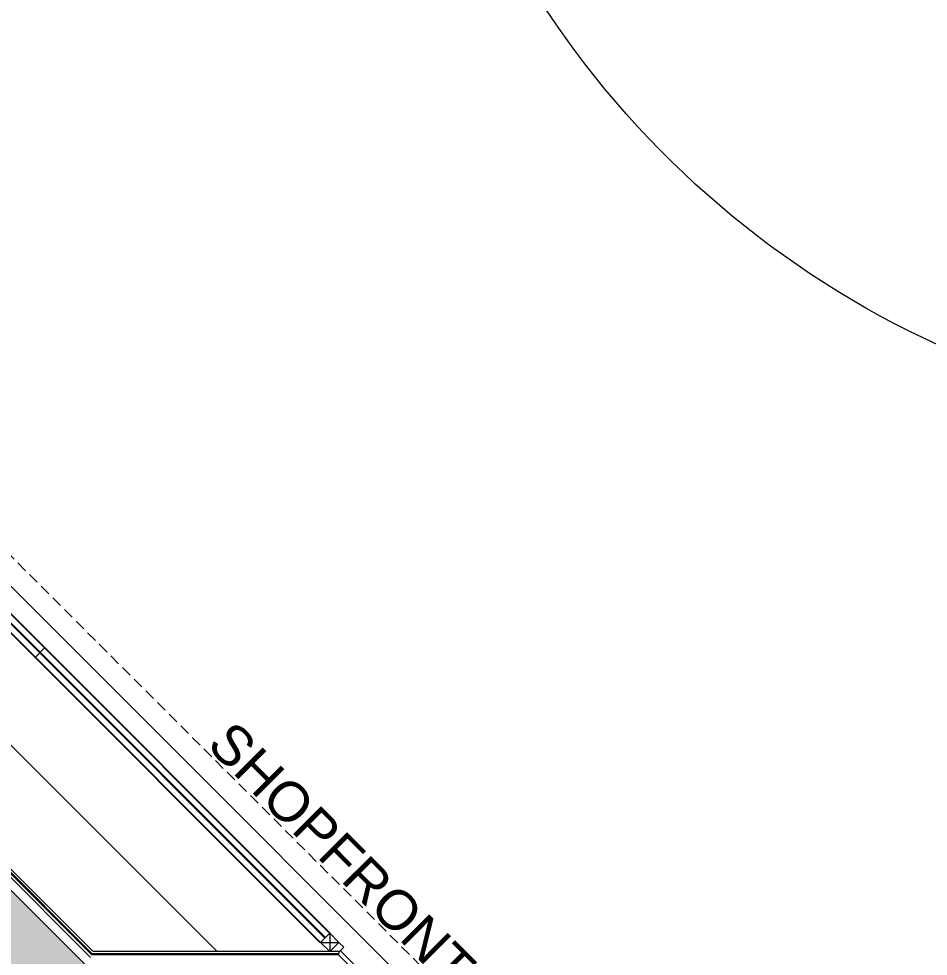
# Model space of a CAD drawing. Header units: millimetres. Extents: x 4459 to 18299, y -2909 to 3305.
# Drawn here: x 11700.3 to 12115.1, y 2499.2 to 2926.7 of the extents above; entities that cross this region are included whole.
import ezdxf
from ezdxf.xclip import XClip

# ---------------------------------------------------------------- set-up
doc = ezdxf.new("R2010")
doc.units = ezdxf.units.MM
doc.header["$LTSCALE"] = 5
doc.header["$XCLIPFRAME"] = 0
doc.linetypes.add('DASHED', pattern=[0.75, 0.5, -0.25])
for name, color, linetype, lineweight in [('141125_RT1$0$LP-AREA_POLYLINE', 7, 'Continuous', 5), ('141125_RT1$0$LP-CONCRETE', 4, 'Continuous', 15), ('141125_RT1$0$LP-CONCRETE_HATCH', 251, 'Continuous', 9), ('LP-AREA_POLYLINE', 7, 'Continuous', 5), ('no3_ahsap gorunus arka ince', 53, 'Continuous', 5), ('no3_ahsap kesit on', 40, 'Continuous', 20), ('no3_ahşap gorunus on kalın', 34, 'Continuous', 20), ('no3_alçıpan kesit', 210, 'Continuous', 20), ('no3_cam kesit on', 131, 'Continuous', 18), ('no3_kutuprofil kesit', 74, 'Continuous', 18), ('no3_seramik ön', 123, 'Continuous', 18)]:
    doc.layers.add(name, color=color, linetype=linetype, lineweight=lineweight)
doc.layers.add('LP-DIMENSION_INT_100', color=51, linetype='Continuous')
doc.styles.add('TEXT-500', font='arial.ttf', dxfattribs={"height": 1.25})

# ---------------------------------------------------------------- blocks, each defined once
blk = doc.blocks.new('mgdlkgm')
at = {"layer": '141125_RT1$0$LP-CONCRETE_HATCH'}
blk.add_hatch(color=256, dxfattribs=at).paths.add_polyline_path([(62876.09859365183, -6786.628539357449), (62973.24572979431, -6786.628539357485), (62973.24572815469, -6846.627998066679), (62851.24572979431, -6846.628539231481), (62499.88909553974, -6495.271904975822), (62542.31552740529, -6452.845473110136)])
at = {"layer": '141125_RT1$0$LP-CONCRETE', "elevation": 9.766181e-10}
blk.add_lwpolyline([(62876.09859365183, -6786.628539357449), (62973.24572979431, -6786.628539357485), (62973.24572815469, -6846.627998066679), (62851.24572979431, -6846.628539231481), (62499.88909553974, -6495.271904975822), (62542.31552740529, -6452.845473110136), (62876.09859365183, -6786.628539357449)], dxfattribs=at)
blk = doc.blocks.new('A$C25195F0E')
at = {"layer": 'LP-AREA_POLYLINE', "elevation": 4.343754e-10}
blk.add_lwpolyline([(1241.289538408398, 1481.771808560442), (1740.611853405878, 982.4494935729595), (1740.611853410447, -260.5213327812821, 0.06013173421117496), (1740.611853410447, -260.5213327812821), (1740.611853412033, -260.5213327867173), (1740.611853410447, -260.5213327812821), (1740.611853410447, -260.5213327812821), (1740.611853410447, -260.5213327812821), (1740.611853410447, -260.5213327812821), (1740.611853410447, -260.5213327812821), (1740.611853410447, -260.5213327812821), (1740.611853410447, -260.5213327812821, 0.1425159284874142), (363.910648668787, -881.7700540678402), (-329.1675914946045, -187.7195104144735), (-378.6679432249766, -138.2202141176072)], format="xyb", close=True, dxfattribs=at)
blk = doc.blocks.new('plan3')
at = {"color": 252}
for p, q in [((27165.05997131071, -5901.788082544252), (26775.01200677365, -5511.740118007199)), ((27160.75842931755, -5906.08962453739), (26770.71046478052, -5516.041660000343))]:
    blk.add_line(p, q, dxfattribs=at)
at = {"layer": '141125_RT1$0$LP-AREA_POLYLINE'}
blk.add_lwpolyline([(27603.17916893629, -5672.00721628767, -0.2886839251799022), (27227.8147526897, -5413.890747048385)], format="xyb", dxfattribs=at)
at = {"layer": 'no3_ahsap gorunus arka ince', "linetype": 'DASHED', "ltscale": 2, "elevation": -1.410993544226358e-09}
blk.add_lwpolyline([(25142.91818575, -7093.211119435886), (26762.99358545369, -5473.134477376674), (27270.15585008269, -5980.296742005645)], dxfattribs=at)
at = {"layer": 'no3_ahsap kesit on'}
for p, q in [((27169.03484504484, -5911.773363918488, -3.369342924663954e-07), (27169.587234312, -5910.273363918472, -2.226378709169197e-07)), ((27236.76758311417, -5976.677674863042, -3.369342924663954e-07), (27169.97525324081, -5909.885344989687, -3.369342924663954e-07))]:
    blk.add_line(p, q, dxfattribs=at)
at = {"layer": 'no3_ahşap gorunus on kalın'}
blk.add_line((27113.72809617815, -5910.273363918484, -3.369342924663954e-07), (26739.97596938273, -5536.48651203527, -3.369342924663954e-07), dxfattribs=at)
at = {"layer": 'no3_alçıpan kesit'}
for p, q in [((27056.04373274323, -5912.973363918487, -3.369342924663954e-07), (26708.77474576174, -5565.673641882058, 1.032201990547321e-09)), ((27056.54082009201, -5911.773363918486, -3.369342924663954e-07), (26709.62322776332, -5564.825238947422, -3.369342924663954e-07)), ((27169.03484504484, -5911.773363918488, -3.369342924663954e-07), (27056.54082009201, -5911.773363918486, -3.369342924663954e-07)), ((27249.23484495301, -5991.97336382665, -3.369342924663954e-07), (27169.03484504484, -5911.773363918488, -3.369342924663954e-07))]:
    blk.add_line(p, q, dxfattribs=at)
at = {"layer": 'no3_cam kesit on'}
for p, q in [((27162.7972296109, -5904.05082424403), (26772.74926507386, -5514.002859707005)), ((27162.93865096714, -5903.909402887812), (26772.89068643009, -5513.861438350754)), ((27163.08007232337, -5903.767981531566), (26773.03210778632, -5513.720016994515)), ((27035.04398313169, -5771.772094365235), (27030.74244113855, -5776.073636358376))]:
    blk.add_line(p, q, dxfattribs=at)
at = {"layer": 'no3_kutuprofil kesit'}
for points in [[(27165.05997131071, -5901.788082544252), (27160.81733062355, -5906.030723231335), (27165.05997131069, -5910.27336391847), (27169.30261199781, -5906.030723231352), (27165.05997131071, -5901.788082544252), (27165.05997131069, -5910.27336391847), (27160.81733062355, -5906.030723231335), (27169.30261199781, -5906.030723231352)], [(27169.30261199782, -5906.030723231363), (27171.56624349847, -5908.294354732023)]]:
    blk.add_lwpolyline(points, dxfattribs=at)
at = {"layer": 'no3_kutuprofil kesit', "elevation": -3.369342924663954e-07}
blk.add_lwpolyline([(27169.58723431201, -5910.273363918492), (27171.56624349847, -5908.294354732023)], dxfattribs=at)
at = {"layer": 'no3_seramik ön'}
for p, q in [((27056.74794047897, -5911.273363918472, -3.369342924663954e-07), (26710.27620357319, -5564.769436529681, -3.369342924663954e-07)), ((27057.16218125288, -5910.273363918477, -3.369342924663954e-07), (26711.69038428942, -5564.769469375842, -3.369342924663954e-07)), ((27169.21897480057, -5911.273363918493, -3.369342924663954e-07), (27056.74794047897, -5911.273363918472, -3.369342924663954e-07)), ((27169.58723431201, -5910.273363918492, -3.369342924663954e-07), (27057.16218125288, -5910.273363918477, -3.369342924663954e-07))]:
    blk.add_line(p, q, dxfattribs=at)
at = {"layer": 'LP-DIMENSION_INT_100', "color": 0}
ref = blk.add_blockref('mgdlkgm', (-35821.7118187324, 869.6551754389948), dxfattribs=at)
XClip(ref).set_block_clipping_path([(60824.49777430005, -8839.78258364362), (63440.484637752874, -6283.545922487381)])
at = {"layer": 'no3_ahşap gorunus on kalın'}
ref = blk.add_blockref('A$C25195F0E', (25527.36093330185, -6974.422857364958), dxfattribs=at)
XClip(ref).set_block_clipping_path([(-524.5749777341698, -995.7045508396586), (2091.411885718655, 1560.5321103165807)])
at = {"ltscale": 0.05, "extrusion": (-8.203478896144663e-09, 1.984635915889268e-08, 0.9999999999999998), "insert": (27114.7006325179, -5810.304157454364), "char_height": 18, "width": 368.7256650853348, "attachment_point": 4, "text_direction": (0.7065831778392535, -0.7076299970991772, 1.98403193e-08), "style": 'TEXT-500'}
blk.add_mtext('SHOPFRONT LINE', dxfattribs=at)

msp = doc.modelspace()

# ---------------------------------------------------------------- block references
msp.add_blockref('plan3', (-15322.96579959594, 8411.54923821638))

doc.saveas('drawing.dxf')
